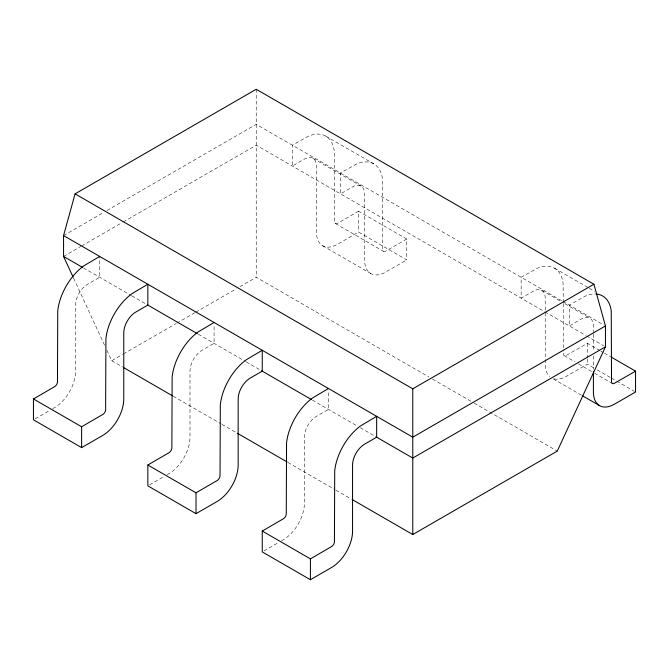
<?xml version="1.0" encoding="UTF-8"?>
<svg xmlns="http://www.w3.org/2000/svg" width="669" height="669" viewBox="0 0 669 669"><rect width="100%" height="100%" fill="white"/><g stroke="black" fill="none" stroke-linecap="round" stroke-linejoin="round"><path stroke-width="0.5" stroke-dasharray="3.35 2.51" d="M63.555 235.58L103.352 212.6M106.973 210.509L256.227 124.334L562.186 300.983M63.555 256.436L80.74 246.51M81.643 245.991L122.352 222.484M123.255 221.966L256.227 145.198L543.922 311.294M358.584 211.245L337.126 223.563A4.206 2.425 -60 0 1 334.567 222.083L334.283 151.211A42.632 24.611 -60 0 0 308.325 136.225L292.353 145.198L292.353 166.054L304.395 159.097A17.026 9.834 -60 0 1 316.437 166.054L316.437 232.101A29.804 17.21 -60 0 0 337.511 244.269L358.584 232.101L406.752 259.915L406.752 239.05L358.584 211.245L358.584 232.101M106.906 350.288L111.723 360.716L122.561 354.461M123.464 353.943L175.847 323.696M176.75 323.177L194.813 312.749M195.716 312.231L236.358 288.765M239.97 286.675L256.227 277.292L428.904 376.982M35.206 418.802L49.255 410.691M52.767 408.667L54.524 407.647A29.804 17.21 -60 0 0 75.597 371.153L75.597 305.097A17.026 9.834 -60 0 1 87.639 284.241L99.681 277.292L99.681 256.436M406.752 239.05L385.294 251.368A4.206 2.425 -60 0 1 382.735 249.897L382.451 179.016A42.632 24.611 -60 0 0 356.493 164.03L340.521 173.003L340.521 193.859L352.563 186.91A17.026 9.834 -60 0 1 364.605 193.859L364.605 259.907A29.804 17.21 -60 0 0 385.678 272.074L406.752 259.915M149.605 484.849L163.654 476.738M167.166 474.714L168.923 473.694A29.804 17.21 -60 0 0 189.996 437.2L189.996 371.144A17.026 9.834 -60 0 1 202.038 350.288L214.08 343.339L214.08 324.565M599.867 350.548L587.382 343.339L565.924 355.657A4.206 2.425 -60 0 1 563.365 354.177L563.298 353.081M264.004 550.896L278.053 542.785M281.565 540.761L283.322 539.741A29.804 17.21 -60 0 0 304.395 503.247L304.395 437.191A17.026 9.834 -60 0 1 316.437 416.335L328.479 409.386L328.479 390.612M593.629 367.799L587.382 364.195L566.309 376.363A29.804 17.21 -60 0 1 553.48 378.738M325.711 136.083L373.879 163.897M554.509 268.185L588.402 287.754M589.297 288.264L594.649 291.358M562.997 301.451L603.639 324.917M312.908 158.26L361.076 186.066M541.706 290.354L560.438 301.167M564.904 303.743L589.874 318.16M544.834 311.821L585.542 335.32M586.445 335.846L603.639 345.773M600.762 351.066L603.438 352.613M604.333 353.123L611.466 357.246M597.191 369.865L610.571 377.584M611.466 378.102L615.923 380.678M616.818 381.188L634.655 391.49M335.412 223.571L383.58 251.385M564.21 355.665L574.914 361.845M578.476 363.911L593.646 372.666M594.532 373.177L612.378 383.479M322.609 245.74L370.777 273.554M553.188 378.871L581.737 395.346M432.517 379.072L473.2 402.562M474.104 403.081L557.277 451.098M83.424 267.901L131.35 295.573M131.793 295.832L147.849 305.097M198.317 334.232L245.372 361.402M246.192 361.879L262.248 371.144M312.331 400.062L357.02 425.869M360.29 427.75L376.647 437.191M111.723 360.716L122.569 366.98M173.196 396.215L221.113 423.878M222.016 424.397L236.483 432.751M288.013 462.505L335.027 489.641M335.93 490.168L351.3 499.041M73.623 278.237L104.715 345.555M593.403 333.179L593.403 325.954A17.026 9.834 -60 0 0 581.361 319.004L569.319 325.954L569.319 305.097L585.291 296.133A42.632 24.611 -60 0 1 596.43 294.067M593.403 334.216L593.403 351.76M593.403 355.883L593.403 369.305M587.382 343.339L587.382 357.94M587.382 358.985L587.382 364.195M563.298 302.513L563.081 283.305A42.632 24.611 -60 0 0 537.123 268.319L521.151 277.292L521.151 298.148L533.193 291.199A17.026 9.834 -60 0 1 545.235 298.148L545.235 311.562M563.298 303.55L563.298 351.024M545.235 312.599L545.235 364.195A29.804 17.21 -60 0 0 549.592 376.496M256.227 89.278L256.227 277.292"/><path stroke-width="1" d="M73.189 277.292L63.555 256.436L63.555 235.58L75.087 193.859L256.227 89.278L593.913 284.241L605.445 325.954L605.445 346.818L557.277 451.098L412.773 534.531L352.203 499.559M99.681 256.436L83.709 265.911A42.632 24.611 -60 0 0 57.751 310.859L57.467 382.066A4.206 2.425 -60 0 1 54.908 386.49L33.45 398.958L33.45 419.814L81.618 447.628L102.692 435.46A29.804 17.21 -60 0 0 123.765 398.958L123.765 332.911A17.026 9.834 -60 0 1 135.807 312.055L147.849 305.097L147.849 284.241L131.877 293.716A42.632 24.611 -60 0 0 105.919 338.665L105.635 409.871A4.206 2.425 -60 0 1 103.076 414.303L81.618 426.772L33.45 398.958M214.08 322.483L198.108 331.958A42.632 24.611 -60 0 0 172.15 376.906L171.866 448.113A4.206 2.425 -60 0 1 169.307 452.545L147.849 465.005L147.849 485.861L196.017 513.675L217.091 501.507A29.804 17.21 -60 0 0 238.164 465.005L238.164 398.958A17.026 9.834 -60 0 1 250.206 378.102L262.248 371.144L262.248 350.288L246.276 359.763A42.632 24.611 -60 0 0 220.318 404.72L220.034 475.918A4.206 2.425 -60 0 1 217.475 480.35L196.017 492.819L147.849 465.005M328.479 388.53L312.507 398.005A42.632 24.611 -60 0 0 286.549 442.953L286.265 514.16A4.206 2.425 -60 0 1 283.706 518.592L262.248 531.052L262.248 551.908L310.416 579.722L331.49 567.555A29.804 17.21 -60 0 0 352.563 531.052L352.563 465.005A17.026 9.834 -60 0 1 364.605 444.149L376.647 437.191L412.773 458.056L605.445 346.818M75.087 193.859L412.773 388.823L593.913 284.241M605.445 325.954L412.773 437.191L63.555 235.58M262.248 531.052L310.416 558.866L331.874 546.397A4.206 2.425 -60 0 0 334.433 541.965L334.717 470.767A42.632 24.611 -60 0 1 360.675 425.819L376.647 416.335L376.647 437.191M593.403 371.362L593.403 392.009A29.804 17.21 -60 0 0 614.476 404.176L635.55 392.009L635.55 371.153L614.092 383.462A4.206 2.425 -60 0 1 611.533 381.991L611.249 311.11A42.632 24.611 -60 0 0 596.43 294.067M611.466 357.246L635.55 371.153M582.624 395.864L599.575 405.648M63.555 256.436L82.521 267.383M147.64 304.98L197.405 333.714M261.654 370.81L311.428 399.544M123.472 367.507L172.293 395.688M237.386 433.269L287.11 461.978M412.773 388.823L412.773 534.531M310.416 558.866L310.416 579.722M196.017 492.819L196.017 513.675M81.618 426.772L81.618 447.628"/></g></svg>
